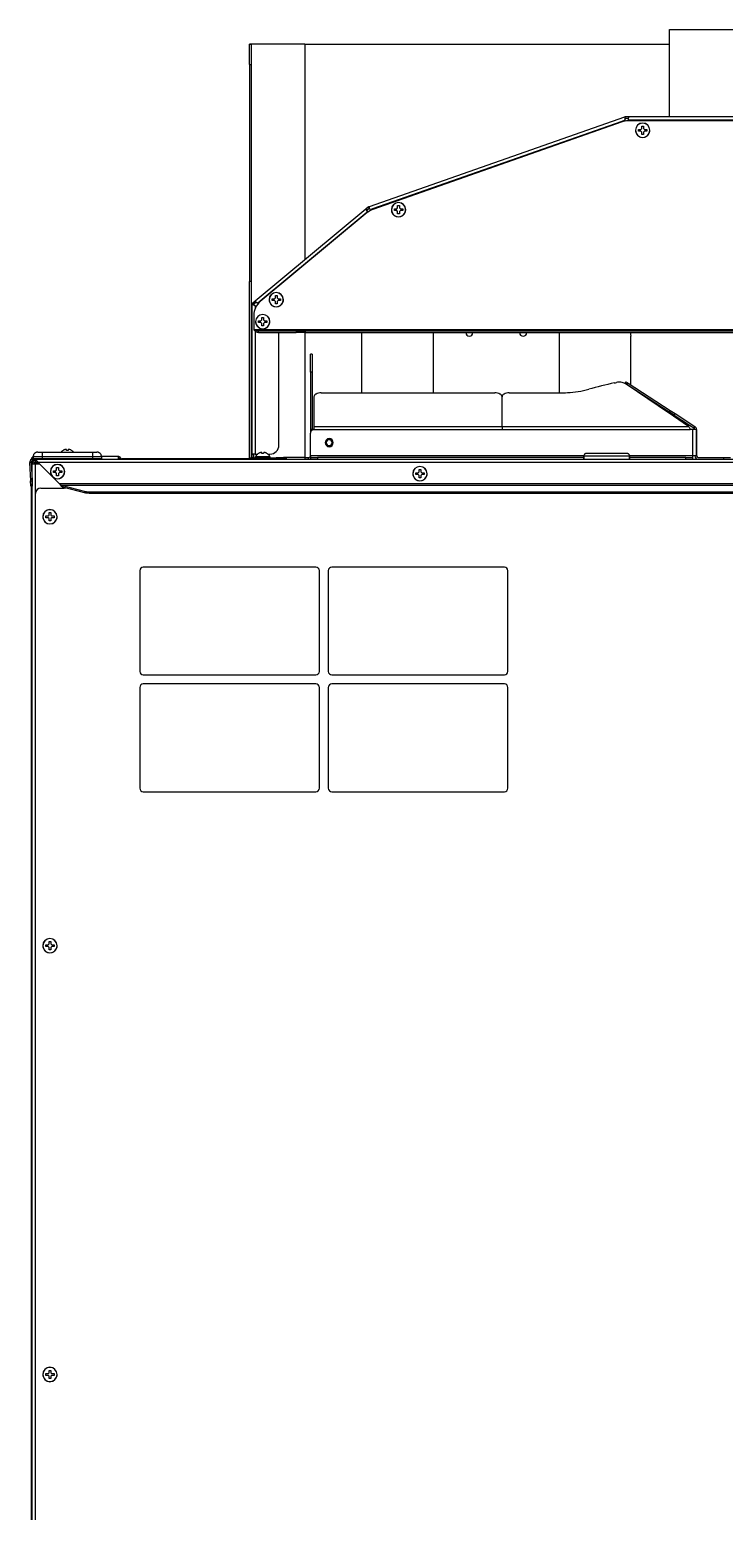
# Model space of a CAD drawing. Extents: x -1584 to 3730, y -1918 to 2655.
# Drawn here: x 2831 to 3218, y 400 to 1224 of the extents above; entities that cross this region are included whole.
import ezdxf

# ---------------------------------------------------------------- set-up
doc = ezdxf.new("R2010")
doc.units = 0
doc.header["$LTSCALE"] = 65.395
doc.layers.get('0').update_dxf_attribs({"linetype": 'CONTINUOUS'})
doc.layers.add('ASSI', color=7, linetype='CONTINUOUS')
doc.layers.add('GEOM', color=7, linetype='CONTINUOUS')

msp = doc.modelspace()

# ---------------------------------------------------------------- linework, layer by layer
at = {"linetype": 'CONTINUOUS'}
for p, q in [((3169.77, 1168.15), (3169.77, 1168.65)), ((3169.77, 1168.65), (3170.55, 1168.65)), ((3169.77, 1167.65), (3169.77, 1168.15)), ((3170.55, 1167.65), (3169.77, 1167.65)), ((3170.55, 1168.65), (3171.07, 1168.65)), ((3171.07, 1167.65), (3170.55, 1167.65)), ((3171.07, 1168.65), (3171.57, 1169.15)), ((3171.57, 1167.15), (3171.07, 1167.65)), ((3171.57, 1170.45), (3172.57, 1170.45)), ((3171.57, 1169.67), (3171.57, 1170.45)), ((3171.57, 1169.15), (3171.57, 1169.67)), ((3171.57, 1166.63), (3171.57, 1167.15)), ((3171.57, 1165.85), (3171.57, 1166.63)), ((3172.57, 1165.85), (3171.57, 1165.85)), ((3172.57, 1170.45), (3172.57, 1169.67)), ((3172.57, 1169.67), (3172.57, 1169.15)), ((3172.57, 1169.15), (3173.07, 1168.65)), ((3173.07, 1167.65), (3172.57, 1167.15)), ((3172.57, 1167.15), (3172.57, 1166.63)), ((3172.57, 1166.63), (3172.57, 1165.85)), ((3173.07, 1168.65), (3173.59, 1168.65)), ((3173.59, 1167.65), (3173.07, 1167.65)), ((3173.59, 1168.65), (3174.37, 1168.65)), ((3174.37, 1167.65), (3173.59, 1167.65)), ((3174.37, 1168.65), (3174.37, 1168.15)), ((3174.37, 1168.15), (3174.37, 1167.65)), ((3033.87, 1123.95), (3033.87, 1124.45)), ((3033.87, 1124.45), (3034.65, 1124.45)), ((3033.87, 1123.45), (3033.87, 1123.95)), ((3034.65, 1123.45), (3033.87, 1123.45)), ((3034.65, 1124.45), (3035.17, 1124.45)), ((3035.17, 1123.45), (3034.65, 1123.45)), ((3035.17, 1124.45), (3035.67, 1124.95)), ((3035.67, 1122.95), (3035.17, 1123.45)), ((3035.67, 1126.25), (3036.67, 1126.25)), ((3035.67, 1125.47), (3035.67, 1126.25)), ((3035.67, 1124.95), (3035.67, 1125.47)), ((3035.67, 1122.43), (3035.67, 1122.95)), ((3035.67, 1121.65), (3035.67, 1122.43)), ((3036.67, 1121.65), (3035.67, 1121.65)), ((3036.67, 1126.25), (3036.67, 1125.47)), ((3036.67, 1125.47), (3036.67, 1124.95)), ((3036.67, 1124.95), (3037.17, 1124.45)), ((3037.17, 1123.45), (3036.67, 1122.95)), ((3036.67, 1122.95), (3036.67, 1122.43)), ((3036.67, 1122.43), (3036.67, 1121.65)), ((3037.17, 1124.45), (3037.69, 1124.45)), ((3037.69, 1123.45), (3037.17, 1123.45)), ((3037.69, 1124.45), (3038.47, 1124.45)), ((3038.47, 1123.45), (3037.69, 1123.45)), ((3038.47, 1124.45), (3038.47, 1123.95)), ((3038.47, 1123.95), (3038.47, 1123.45)), ((2954.07, 1084.05), (2953.27, 1084.05)), ((2965.77, 1073.85), (2965.77, 1074.35)), ((2965.77, 1074.35), (2966.55, 1074.35)), ((2965.77, 1073.35), (2965.77, 1073.85)), ((2966.55, 1073.35), (2965.77, 1073.35)), ((2966.55, 1074.35), (2967.07, 1074.35)), ((2967.07, 1073.35), (2966.55, 1073.35)), ((2967.07, 1074.35), (2967.57, 1074.85)), ((2967.57, 1072.85), (2967.07, 1073.35)), ((2967.57, 1076.15), (2968.57, 1076.15)), ((2967.57, 1075.37), (2967.57, 1076.15)), ((2967.57, 1074.85), (2967.57, 1075.37)), ((2967.57, 1072.33), (2967.57, 1072.85)), ((2967.57, 1071.55), (2967.57, 1072.33)), ((2968.57, 1076.15), (2968.57, 1075.37)), ((2968.57, 1075.37), (2968.57, 1074.85)), ((2968.57, 1074.85), (2969.07, 1074.35)), ((2969.07, 1073.35), (2968.57, 1072.85)), ((2968.57, 1072.85), (2968.57, 1072.33)), ((2968.57, 1072.33), (2968.57, 1071.55)), ((2969.07, 1074.35), (2969.59, 1074.35)), ((2969.59, 1073.35), (2969.07, 1073.35)), ((2969.59, 1074.35), (2970.37, 1074.35)), ((2970.37, 1073.35), (2969.59, 1073.35)), ((2970.37, 1074.35), (2970.37, 1073.85)), ((2970.37, 1073.85), (2970.37, 1073.35)), ((2960.07, 1063.95), (2961.07, 1063.95)), ((2960.07, 1063.17), (2960.07, 1063.95)), ((2961.07, 1063.95), (2961.07, 1063.17)), ((2968.57, 1071.55), (2967.57, 1071.55)), ((2958.27, 1061.65), (2958.27, 1062.15)), ((2958.27, 1062.15), (2959.05, 1062.15)), ((2958.27, 1061.15), (2958.27, 1061.65)), ((2959.05, 1061.15), (2958.27, 1061.15)), ((2959.05, 1062.15), (2959.57, 1062.15)), ((2959.57, 1061.15), (2959.05, 1061.15)), ((2959.57, 1062.15), (2960.07, 1062.65)), ((2960.07, 1060.65), (2959.57, 1061.15)), ((2960.07, 1062.65), (2960.07, 1063.17)), ((2960.07, 1060.13), (2960.07, 1060.65)), ((2960.07, 1059.35), (2960.07, 1060.13)), ((2961.07, 1059.35), (2960.07, 1059.35)), ((2961.07, 1063.17), (2961.07, 1062.65)), ((2961.07, 1062.65), (2961.57, 1062.15)), ((2961.57, 1061.15), (2961.07, 1060.65)), ((2961.07, 1060.65), (2961.07, 1060.13)), ((2961.07, 1060.13), (2961.07, 1059.35)), ((2961.57, 1062.15), (2962.09, 1062.15)), ((2962.09, 1061.15), (2961.57, 1061.15)), ((2962.09, 1062.15), (2962.87, 1062.15)), ((2962.87, 1061.15), (2962.09, 1061.15)), ((2962.87, 1062.15), (2962.87, 1061.65)), ((2962.87, 1061.65), (2962.87, 1061.15)), ((2849.47, 989.99), (2849.47, 990.03)), ((2851.27, 989.99), (2851.27, 990.55)), ((2852.27, 990.55), (2852.27, 989.99)), ((2854.07, 990.03), (2854.07, 989.99)), ((2831.67, 982.55), (2832.08, 982.55)), ((2831.67, 982.55), (2831.67, 981.32)), ((2832.07, 982.35), (2832.07, 973.68)), ((2832.87, 982.35), (2832.07, 982.35)), ((2832.77, 986.55), (2832.79, 985.3)), ((2832.77, 986.55), (2832.87, 986.55)), ((2834.7, 985.3), (2832.79, 985.3)), ((2832.87, 986.55), (2835, 986.55)), ((2833.87, 982.35), (2832.87, 982.35)), ((2832.89, 982.55), (2833.47, 982.55)), ((2833.47, 982.55), (2833.47, 982.35)), ((2833.87, 984.15), (2833.87, 983.35)), ((2833.87, 984.15), (2834.14, 984.15)), ((2833.87, 983.35), (2835.44, 983.35)), ((2836.47, 982.35), (2833.87, 982.35)), ((2833.87, 982.35), (2833.87, -137.15)), ((2837.77, 985.3), (2834.7, 985.3)), ((2835, 986.55), (2835.04, 986.55)), ((2835.04, 986.55), (2837.77, 986.55)), ((2837.77, 986.55), (2837.77, 985.3)), ((2837.77, 986.55), (2865.77, 986.55)), ((2865.77, 985.3), (2837.77, 985.3)), ((2837.77, 985.05), (2837.77, 985.3)), ((2865.77, 986.55), (2868.5, 986.55)), ((2865.77, 986.55), (2865.77, 985.3)), ((2868.84, 985.3), (2865.77, 985.3)), ((2865.77, 985.05), (2865.77, 985.3)), ((2868.5, 986.55), (2868.55, 986.55)), ((2868.55, 986.55), (2870.68, 986.55)), ((2870.75, 985.3), (2868.84, 985.3)), ((2870.68, 986.55), (2870.77, 986.55)), ((2870.77, 986.55), (2870.75, 985.3)), ((2870.77, 986.59), (2870.77, 986.55)), ((2882.17, 985.05), (2882.17, 985.55)), ((2882.17, 985.55), (2953.27, 985.55)), ((2958.27, 988.29), (2958.27, 988.33)), ((2960.07, 988.29), (2960.07, 988.85)), ((2961.07, 988.85), (2961.07, 988.29)), ((2962.87, 988.33), (2962.87, 988.29)), ((2832.07, 973.09), (2832.07, -135.35)), ((2844.02, 978.2), (2844.02, 978.7)), ((2844.02, 978.7), (2844.3, 978.7)), ((2844.02, 977.7), (2844.02, 978.2)), ((2844.3, 977.7), (2844.02, 977.7)), ((2844.3, 978.7), (2844.8, 978.7)), ((2844.8, 977.7), (2844.3, 977.7)), ((2844.8, 978.7), (2845.32, 978.7)), ((2845.32, 977.7), (2844.8, 977.7)), ((2845.32, 978.7), (2845.82, 979.2)), ((2845.82, 977.2), (2845.32, 977.7)), ((2845.82, 980.5), (2846.82, 980.5)), ((2845.82, 980.22), (2845.82, 980.5)), ((2845.82, 979.72), (2845.82, 980.22)), ((2845.82, 979.2), (2845.82, 979.72)), ((2845.82, 976.68), (2845.82, 977.2)), ((2845.82, 976.18), (2845.82, 976.68)), ((2845.82, 975.9), (2845.82, 976.18)), ((2846.82, 975.9), (2845.82, 975.9)), ((2846.82, 980.5), (2846.82, 980.22)), ((2846.82, 980.22), (2846.82, 979.72)), ((2846.82, 979.72), (2846.82, 979.2)), ((2846.82, 979.2), (2847.32, 978.7)), ((2847.32, 977.7), (2846.82, 977.2)), ((2846.82, 977.2), (2846.82, 976.68)), ((2846.82, 976.68), (2846.82, 976.18)), ((2846.82, 976.18), (2846.82, 975.9)), ((2847.32, 978.7), (2847.84, 978.7)), ((2847.84, 977.7), (2847.32, 977.7)), ((2847.84, 978.7), (2848.34, 978.7)), ((2848.34, 977.7), (2847.84, 977.7)), ((2848.34, 978.7), (2848.62, 978.7)), ((2848.62, 977.7), (2848.34, 977.7)), ((2848.62, 978.7), (2848.62, 978.2)), ((2848.62, 978.2), (2848.62, 977.7)), ((3045.77, 977.05), (3045.77, 977.55)), ((3045.77, 977.55), (3046.55, 977.55)), ((3045.77, 976.55), (3045.77, 977.05)), ((3046.55, 976.55), (3045.77, 976.55)), ((3046.55, 977.55), (3047.07, 977.55)), ((3047.07, 976.55), (3046.55, 976.55)), ((3047.07, 977.55), (3047.57, 978.05)), ((3047.57, 976.05), (3047.07, 976.55)), ((3047.57, 979.35), (3048.57, 979.35)), ((3047.57, 978.57), (3047.57, 979.35)), ((3047.57, 978.05), (3047.57, 978.57)), ((3047.57, 975.53), (3047.57, 976.05)), ((3047.57, 974.75), (3047.57, 975.53)), ((3048.57, 974.75), (3047.57, 974.75)), ((3048.57, 979.35), (3048.57, 978.57)), ((3048.57, 978.57), (3048.57, 978.05)), ((3048.57, 978.05), (3049.07, 977.55)), ((3049.07, 976.55), (3048.57, 976.05)), ((3048.57, 976.05), (3048.57, 975.53)), ((3048.57, 975.53), (3048.57, 974.75)), ((3049.07, 977.55), (3049.59, 977.55)), ((3049.59, 976.55), (3049.07, 976.55)), ((3049.59, 977.55), (3050.37, 977.55)), ((3050.37, 976.55), (3049.59, 976.55)), ((3050.37, 977.55), (3050.37, 977.05)), ((3050.37, 977.05), (3050.37, 976.55)), ((2831.67, 970.06), (2831.67, -44.45)), ((2839.77, 953.05), (2839.77, 953.55)), ((2839.77, 953.55), (2840.55, 953.55)), ((2839.77, 952.55), (2839.77, 953.05)), ((2840.55, 952.55), (2839.77, 952.55)), ((2840.55, 953.55), (2841.07, 953.55)), ((2841.07, 952.55), (2840.55, 952.55)), ((2841.07, 953.55), (2841.57, 954.05)), ((2841.57, 952.05), (2841.07, 952.55)), ((2841.57, 955.35), (2842.57, 955.35)), ((2841.57, 954.57), (2841.57, 955.35)), ((2841.57, 954.05), (2841.57, 954.57)), ((2841.57, 951.53), (2841.57, 952.05)), ((2841.57, 950.75), (2841.57, 951.53)), ((2842.57, 950.75), (2841.57, 950.75)), ((2842.57, 955.35), (2842.57, 954.57)), ((2842.57, 954.57), (2842.57, 954.05)), ((2842.57, 954.05), (2843.07, 953.55)), ((2843.07, 952.55), (2842.57, 952.05)), ((2842.57, 952.05), (2842.57, 951.53)), ((2842.57, 951.53), (2842.57, 950.75)), ((2843.07, 953.55), (2843.59, 953.55)), ((2843.59, 952.55), (2843.07, 952.55)), ((2843.59, 953.55), (2844.37, 953.55)), ((2844.37, 952.55), (2843.59, 952.55)), ((2844.37, 953.55), (2844.37, 953.05)), ((2844.37, 953.05), (2844.37, 952.55)), ((2839.77, 714.35), (2839.77, 714.85)), ((2839.77, 714.85), (2840.55, 714.85)), ((2839.77, 713.85), (2839.77, 714.35)), ((2840.55, 713.85), (2839.77, 713.85)), ((2840.55, 714.85), (2841.07, 714.85)), ((2841.07, 713.85), (2840.55, 713.85)), ((2841.07, 714.85), (2841.57, 715.35)), ((2841.57, 713.35), (2841.07, 713.85)), ((2841.57, 716.65), (2842.57, 716.65)), ((2841.57, 715.87), (2841.57, 716.65)), ((2841.57, 715.35), (2841.57, 715.87)), ((2841.57, 712.83), (2841.57, 713.35)), ((2841.57, 712.05), (2841.57, 712.83)), ((2842.57, 712.05), (2841.57, 712.05)), ((2842.57, 716.65), (2842.57, 715.87)), ((2842.57, 715.87), (2842.57, 715.35)), ((2842.57, 715.35), (2843.07, 714.85)), ((2843.07, 713.85), (2842.57, 713.35)), ((2842.57, 713.35), (2842.57, 712.83)), ((2842.57, 712.83), (2842.57, 712.05)), ((2843.07, 714.85), (2843.59, 714.85)), ((2843.59, 713.85), (2843.07, 713.85)), ((2843.59, 714.85), (2844.37, 714.85)), ((2844.37, 713.85), (2843.59, 713.85)), ((2844.37, 714.85), (2844.37, 714.35)), ((2844.37, 714.35), (2844.37, 713.85)), ((2839.77, 475.75), (2839.77, 476.25)), ((2839.77, 476.25), (2840.55, 476.25)), ((2839.77, 475.25), (2839.77, 475.75)), ((2840.55, 475.25), (2839.77, 475.25)), ((2840.55, 476.25), (2841.07, 476.25)), ((2841.07, 475.25), (2840.55, 475.25)), ((2841.07, 476.25), (2841.57, 476.75)), ((2841.57, 474.75), (2841.07, 475.25)), ((2841.57, 478.05), (2842.57, 478.05)), ((2841.57, 477.27), (2841.57, 478.05)), ((2841.57, 476.75), (2841.57, 477.27)), ((2841.57, 474.23), (2841.57, 474.75)), ((2841.57, 473.45), (2841.57, 474.23)), ((2842.57, 473.45), (2841.57, 473.45)), ((2842.57, 478.05), (2842.57, 477.27)), ((2842.57, 477.27), (2842.57, 476.75)), ((2842.57, 476.75), (2843.07, 476.25)), ((2843.07, 475.25), (2842.57, 474.75)), ((2842.57, 474.75), (2842.57, 474.23)), ((2842.57, 474.23), (2842.57, 473.45)), ((2843.07, 476.25), (2843.59, 476.25)), ((2843.59, 475.25), (2843.07, 475.25)), ((2843.59, 476.25), (2844.37, 476.25)), ((2844.37, 475.25), (2843.59, 475.25)), ((2844.37, 476.25), (2844.37, 475.75)), ((2844.37, 475.75), (2844.37, 475.25))]:
    msp.add_line(p, q, dxfattribs=at)
for centre, radius, start, end in [((2851.97, 985.93), 4.8, 121.62011, 132.83458), ((2851.97, 985.93), 4.8, 121.37271, 121.62011), ((2851.96, 985.94), 4.75, 118.9687, 121.53408), ((2851.96, 985.95), 4.75, 118.00738, 118.96837), ((2851.95, 985.95), 4.75, 116.68125, 118.00741), ((2851.95, 985.95), 4.74, 115.54022, 116.6812), ((2851.95, 985.96), 4.74, 114.57218, 115.5402), ((2851.95, 985.96), 4.73, 113.31747, 114.5722), ((2851.95, 985.96), 4.73, 112.54738, 113.31738), ((2851.94, 985.97), 4.72, 111.00254, 112.54756), ((2851.94, 985.98), 4.72, 110.5181, 111.00225), ((2851.94, 985.99), 4.7, 108.46559, 110.51874), ((2851.93, 986.01), 4.68, 107.37727, 108.46505), ((2851.93, 986.02), 4.67, 106.39488, 107.37721), ((2851.92, 986.05), 4.64, 104.31758, 106.39637), ((2851.03, 988.56), 2.01, 95.2585, 97.27409), ((2851.02, 988.58), 1.98, 94.6009, 95.25576), ((2851.02, 988.59), 1.97, 93.21665, 94.6016), ((2851.02, 988.6), 1.96, 92.37652, 93.21587), ((2851.02, 988.61), 1.95, 91.15446, 92.37669), ((2851.02, 988.61), 1.95, 90.19954, 91.15407), ((2851.02, 988.61), 1.95, 89.07411, 90.19949), ((2851.02, 988.61), 1.95, 88.00369, 89.07382), ((2851.02, 988.6), 1.96, 86.97715, 88.00366), ((2851.02, 988.59), 1.97, 85.71404, 86.97664), ((2851.02, 988.58), 1.98, 84.86274, 85.71439), ((2851.02, 988.56), 2.01, 82.72561, 84.85983), ((2851.77, 986.23), 3.8, 82.43512, 97.56488), ((2852.53, 988.56), 2.01, 95.14015, 97.27441), ((2852.52, 988.58), 1.98, 94.28565, 95.13722), ((2852.52, 988.59), 1.97, 93.0233, 94.28602), ((2852.52, 988.6), 1.96, 91.99641, 93.02279), ((2852.52, 988.61), 1.95, 90.92611, 91.99638), ((2852.52, 988.61), 1.95, 89.80058, 90.92582), ((2852.52, 988.61), 1.95, 88.84587, 89.80052), ((2852.52, 988.61), 1.96, 87.62337, 88.84548), ((2852.52, 988.6), 1.96, 86.78409, 87.62352), ((2852.52, 988.59), 1.97, 85.39843, 86.78331), ((2852.52, 988.58), 1.98, 84.74422, 85.39912), ((2852.52, 988.56), 2.01, 82.72591, 84.7415), ((2851.62, 986.05), 4.64, 73.60363, 75.68242), ((2851.62, 986.02), 4.67, 72.62279, 73.60512), ((2851.61, 986.01), 4.68, 71.53495, 72.62273), ((2851.6, 985.99), 4.7, 69.48126, 71.53441), ((2851.6, 985.98), 4.72, 68.99775, 69.4819), ((2851.6, 985.97), 4.72, 67.45244, 68.99746), ((2851.6, 985.96), 4.73, 66.68262, 67.45262), ((2851.59, 985.96), 4.73, 65.4278, 66.68253), ((2851.59, 985.96), 4.74, 64.45979, 65.42782), ((2851.59, 985.95), 4.74, 63.3188, 64.45978), ((2851.59, 985.95), 4.75, 61.99259, 63.31875), ((2851.59, 985.95), 4.75, 61.03163, 61.99262), ((2851.58, 985.94), 4.75, 58.46592, 61.0313), ((2851.57, 985.93), 4.8, 58.37989, 58.62729), ((2851.57, 985.93), 4.8, 47.16542, 58.37989), ((2833.87, 982.35), 1.8, 90, 180), ((2833.04, 985.3), 0.25, 181, 203.2502), ((2833.04, 985.3), 0.25, 181, 203.25021), ((2833.04, 985.3), 0.25, 203.2502, 210.53854), ((2833.04, 985.3), 0.25, 203.25021, 210.53853), ((2833.04, 985.3), 0.25, 210.53854, 225.50041), ((2833.04, 985.3), 0.25, 210.53853, 225.50043), ((2833.04, 985.3), 0.25, 225.50041, 234.35492), ((2833.04, 985.3), 0.25, 225.50043, 234.3549), ((2833.87, 982.35), 1, 90, 180), ((2833.04, 985.3), 0.25, 234.35492, 247.75062), ((2833.04, 985.3), 0.25, 234.3549, 247.75065), ((2833.04, 985.3), 0.25, 247.75062, 270), ((2833.04, 985.3), 0.25, 247.75065, 270), ((2851.97, 985.93), 4.8, 136.8234, 139.18383), ((2851.97, 985.93), 4.8, 132.83458, 136.8234), ((2851.57, 985.93), 4.8, 43.1766, 47.16542), ((2851.57, 985.93), 4.8, 40.81617, 43.1766), ((2870.5, 985.3), 0.25, 270, 292.24938), ((2870.5, 985.3), 0.25, 270, 292.24935), ((2870.5, 985.3), 0.25, 292.24938, 305.63585), ((2870.5, 985.3), 0.25, 292.24935, 305.63587), ((2870.5, 985.3), 0.25, 305.63585, 314.49959), ((2870.5, 985.3), 0.25, 305.63587, 314.49957), ((2870.5, 985.3), 0.25, 314.49959, 329.43549), ((2870.5, 985.3), 0.25, 314.49957, 329.4355), ((2870.5, 985.3), 0.25, 329.43549, 336.7498), ((2870.5, 985.3), 0.25, 329.4355, 336.74979), ((2870.5, 985.3), 0.25, 336.7498, 359), ((2870.5, 985.3), 0.25, 336.74979, 359), ((2960.77, 984.23), 4.8, 136.8234, 149.69882), ((2960.77, 984.23), 4.8, 132.83458, 136.8234), ((2960.77, 984.23), 4.8, 121.62011, 132.83458), ((2960.77, 984.23), 4.8, 121.37271, 121.62011), ((2960.76, 984.24), 4.75, 118.9687, 121.53408), ((2960.76, 984.25), 4.75, 118.00738, 118.96837), ((2960.75, 984.25), 4.75, 116.68125, 118.00741), ((2960.75, 984.25), 4.74, 115.54022, 116.6812), ((2960.75, 984.26), 4.74, 114.57218, 115.5402), ((2960.75, 984.26), 4.73, 113.31746, 114.5722), ((2960.75, 984.26), 4.73, 112.54738, 113.31738), ((2960.74, 984.27), 4.72, 111.00254, 112.54756), ((2960.74, 984.28), 4.72, 110.5181, 111.00225), ((2960.74, 984.29), 4.7, 108.46559, 110.51874), ((2960.73, 984.31), 4.68, 107.37727, 108.46505), ((2960.73, 984.32), 4.67, 106.39488, 107.37721), ((2960.72, 984.35), 4.64, 104.31758, 106.39637), ((2959.83, 986.86), 2.01, 95.2585, 97.27409), ((2959.82, 986.88), 1.98, 94.6009, 95.25576), ((2959.82, 986.89), 1.97, 93.21665, 94.6016), ((2959.82, 986.9), 1.96, 92.37652, 93.21587), ((2959.82, 986.91), 1.95, 91.15446, 92.37669), ((2959.82, 986.91), 1.95, 90.19954, 91.15407), ((2959.82, 986.91), 1.95, 89.07411, 90.19949), ((2959.82, 986.91), 1.95, 88.00369, 89.07382), ((2959.82, 986.9), 1.96, 86.97715, 88.00366), ((2959.82, 986.89), 1.97, 85.71404, 86.97664), ((2959.82, 986.88), 1.98, 84.86274, 85.71439), ((2959.82, 986.86), 2.01, 82.72561, 84.85983), ((2960.57, 984.53), 3.8, 82.43512, 97.56488), ((2961.33, 986.86), 2.01, 95.14015, 97.27441), ((2961.32, 986.88), 1.98, 94.28565, 95.13722), ((2961.32, 986.89), 1.97, 93.0233, 94.28602), ((2961.32, 986.9), 1.96, 91.99641, 93.02279), ((2961.32, 986.91), 1.95, 90.92611, 91.99638), ((2961.32, 986.91), 1.95, 89.80058, 90.92582), ((2961.32, 986.91), 1.95, 88.84587, 89.80052), ((2961.32, 986.91), 1.96, 87.62337, 88.84548), ((2961.32, 986.9), 1.96, 86.78409, 87.62352), ((2961.32, 986.89), 1.97, 85.39843, 86.78331), ((2961.32, 986.88), 1.98, 84.74422, 85.39912), ((2961.32, 986.86), 2.01, 82.72591, 84.7415), ((2960.42, 984.35), 4.64, 73.60363, 75.68242), ((2960.42, 984.32), 4.67, 72.62279, 73.60512), ((2960.41, 984.31), 4.68, 71.53495, 72.62273), ((2960.4, 984.29), 4.7, 69.48126, 71.53441), ((2960.4, 984.28), 4.72, 68.99775, 69.4819), ((2960.4, 984.27), 4.72, 67.45244, 68.99746), ((2960.4, 984.26), 4.73, 66.68262, 67.45262), ((2960.39, 984.26), 4.73, 65.4278, 66.68253), ((2960.39, 984.26), 4.74, 64.45979, 65.42782), ((2960.39, 984.25), 4.74, 63.3188, 64.45978), ((2960.39, 984.25), 4.75, 61.99259, 63.31875), ((2960.39, 984.25), 4.75, 61.03163, 61.99262), ((2960.38, 984.24), 4.75, 58.46592, 61.0313), ((2960.37, 984.23), 4.8, 58.37989, 58.62729), ((2960.37, 984.23), 4.8, 47.16542, 58.37989), ((2960.37, 984.23), 4.8, 43.1766, 47.16542), ((2960.37, 984.23), 4.8, 30.30118, 43.1766)]:
    msp.add_arc(centre, radius, start, end, dxfattribs=at)
at = {"layer": 'ASSI', "linetype": 'CONTINUOUS'}
for p, q in [((3187.07, 1175.55), (3187.07, 1224.15)), ((3187.07, 1224.15), (3187.67, 1224.15)), ((3187.07, 1175.55), (3187.07, 1224.15)), ((3187.67, 1224.15), (3336.47, 1224.15)), ((2955.47, 985.85), (2956.97, 985.85)), ((2956.57, 986.25), (2956.57, 986.45)), ((2956.57, 986.45), (2956.57, 986.25)), ((2956.57, 986.45), (2964.57, 986.45)), ((2956.57, 986.25), (2964.57, 986.25)), ((2956.63, 986.65), (2964.52, 986.65)), ((2956.97, 985.85), (2957.04, 985.85)), ((2957.04, 985.85), (2959.98, 985.85)), ((2964.57, 986.25), (2964.57, 986.45)), ((2964.57, 986.45), (2964.57, 986.25)), ((3139.32, 985.05), (3139.32, 986.8)), ((3164.82, 985.05), (3164.82, 986.8))]:
    msp.add_line(p, q, dxfattribs=at)
for centre, radius, start, end in [((3172.07, 1168.15), 4, 0, 180), ((3172.07, 1168.15), 4, 0, 180), ((3172.07, 1168.15), 4, 0, 180), ((3172.07, 1168.15), 3.95, 0, 180), ((3172.07, 1168.15), 4, 180, 196.27284), ((3172.07, 1168.15), 4, 180, 196.30632), ((3172.07, 1168.15), 3.95, 180, 360), ((3172.07, 1168.15), 4, 196.27284, 343.72716), ((3172.07, 1168.15), 4, 196.30632, 343.69368), ((3172.07, 1168.15), 4, 343.72716, 360), ((3172.07, 1168.15), 4, 343.72716, 360), ((3172.07, 1168.15), 4, 343.69368, 360), ((3036.17, 1123.95), 4, 0, 180), ((3036.17, 1123.95), 4, 0, 180), ((3036.17, 1123.95), 4, 180, 196.27284), ((3036.17, 1123.95), 4, 180, 196.30632), ((3036.17, 1123.95), 3.95, 0, 180), ((3036.17, 1123.95), 3.95, 180, 360), ((3036.17, 1123.95), 4, 196.27284, 343.72716), ((3036.17, 1123.95), 4, 196.30632, 343.69368), ((3036.17, 1123.95), 4, 343.72716, 360), ((3036.17, 1123.95), 4, 343.72716, 360), ((3036.17, 1123.95), 4, 343.69368, 360), ((2968.07, 1073.85), 4, 0, 180), ((2968.07, 1073.85), 4, 0, 180), ((2968.07, 1073.85), 4, 0, 180), ((2968.07, 1073.85), 4, 180, 196.27284), ((2968.07, 1073.85), 4, 180, 196.30632), ((2968.07, 1073.85), 3.95, 0, 180), ((2968.07, 1073.85), 3.95, 180, 360), ((2968.07, 1073.85), 4, 196.27284, 343.72716), ((2968.07, 1073.85), 4, 196.30632, 343.69368), ((2968.07, 1073.85), 4, 343.72716, 360), ((2968.07, 1073.85), 4, 343.72716, 360), ((2968.07, 1073.85), 4, 343.69368, 360), ((2960.57, 1061.65), 4, 0, 180), ((2960.57, 1061.65), 4, 0, 180), ((2960.57, 1061.65), 4, 0, 180), ((2960.57, 1061.65), 3.95, 0, 180), ((2960.57, 1061.65), 4, 180, 196.27284), ((2960.57, 1061.65), 4, 180, 196.27284), ((2960.57, 1061.65), 4, 180, 196.30632), ((2960.57, 1061.65), 3.95, 180, 360), ((2960.57, 1061.65), 4, 196.27284, 343.72716), ((2960.57, 1061.65), 4, 196.30632, 343.69368), ((2960.57, 1061.65), 4, 343.72716, 360), ((2960.57, 1061.65), 4, 343.69368, 360), ((3075.57, 1055.55), 2, 180, 360), ((3105.57, 1055.55), 2, 180, 360), ((2851.97, 985.93), 4.8, 121.59707, 132.84891), ((2851.97, 985.93), 4.8, 121.37271, 121.59707), ((2851.57, 985.93), 4.8, 58.40293, 58.62729), ((2851.57, 985.93), 4.8, 47.15109, 58.40293), ((2997.57, 994.3), 2.25, 0, 180), ((2997.57, 994.3), 2.25, 180, 360), ((2997.57, 994.3), 1.65, 0, 180), ((2997.57, 994.3), 1.65, 180, 360), ((2846.32, 978.2), 4, 0, 180), ((2846.32, 978.2), 4, 0, 180), ((2846.32, 978.2), 3.95, 0, 180), ((2851.97, 985.93), 4.8, 136.80727, 139.39925), ((2851.97, 985.93), 4.8, 132.84891, 136.80727), ((2851.57, 985.93), 4.8, 43.19273, 47.15109), ((2851.57, 985.93), 4.8, 40.60075, 43.19273), ((2956.97, 986.45), 0.4, 166.52407, 180), ((2956.97, 986.45), 0.4, 166.54155, 180), ((2956.97, 986.25), 0.4, 180, 206.92162), ((2956.97, 986.25), 0.4, 180, 207.07806), ((2956.97, 986.45), 0.4, 163.17475, 166.52407), ((2956.97, 986.45), 0.4, 163.15726, 166.54155), ((2956.97, 986.45), 0.4, 149.69882, 163.17475), ((2956.97, 986.45), 0.4, 149.69882, 163.15726), ((2956.97, 986.25), 0.4, 206.92162, 215.07207), ((2956.97, 986.25), 0.4, 207.07806, 214.92822), ((2960.77, 984.23), 4.8, 136.80727, 149.69882), ((2956.97, 986.25), 0.4, 215.07207, 234.92793), ((2956.97, 986.25), 0.4, 214.92822, 235.07178), ((2956.97, 986.25), 0.4, 234.92793, 243.07838), ((2956.97, 986.25), 0.4, 235.07178, 242.92194), ((2956.97, 986.25), 0.4, 243.07838, 270), ((2956.97, 986.25), 0.4, 242.92194, 270), ((2960.77, 984.23), 4.8, 132.84891, 136.80727), ((2960.77, 984.23), 4.8, 121.59707, 132.84891), ((2960.77, 984.23), 4.8, 121.37271, 121.59707), ((2960.37, 984.23), 4.8, 58.40293, 58.62729), ((2960.37, 984.23), 4.8, 47.15109, 58.40293), ((2960.37, 984.23), 4.8, 43.19273, 47.15109), ((2960.37, 984.23), 4.8, 30.30118, 43.19273), ((2964.17, 986.25), 0.4, 270, 296.92162), ((2964.17, 986.25), 0.4, 270, 297.07806), ((2964.17, 986.25), 0.4, 296.92162, 305.07207), ((2964.17, 986.25), 0.4, 297.07806, 304.92822), ((2964.17, 986.25), 0.4, 305.07207, 324.92793), ((2964.17, 986.25), 0.4, 304.92822, 325.07178), ((2964.17, 986.25), 0.4, 324.92793, 333.07838), ((2964.17, 986.25), 0.4, 325.07178, 332.92194), ((2964.17, 986.45), 0.4, 16.82525, 30.30118), ((2964.17, 986.45), 0.4, 16.84274, 30.30118), ((2964.17, 986.25), 0.4, 333.07838, 360), ((2964.17, 986.25), 0.4, 332.92194, 360), ((2964.17, 986.45), 0.4, 13.47593, 16.82525), ((2964.17, 986.45), 0.4, 13.45845, 16.84274), ((2964.17, 986.45), 0.4, 0, 13.47593), ((2964.17, 986.45), 0.4, 0, 13.45845), ((2846.32, 978.2), 4, 180, 196.27284), ((2846.32, 978.2), 4, 180, 196.27284), ((2846.32, 978.2), 4, 180, 196.30632), ((2846.32, 978.2), 3.95, 180, 360), ((2846.32, 978.2), 4, 196.27284, 343.72716), ((2846.32, 978.2), 4, 196.27284, 343.72716), ((2846.32, 978.2), 4, 196.30632, 343.69368), ((2846.32, 978.2), 4, 343.72716, 360), ((2846.32, 978.2), 4, 343.72716, 360), ((2846.32, 978.2), 4, 343.69368, 360), ((3048.07, 977.05), 4, 0, 180), ((3048.07, 977.05), 4, 0, 180), ((3048.07, 977.05), 4, 180, 196.27284), ((3048.07, 977.05), 4, 180, 196.27284), ((3048.07, 977.05), 4, 180, 196.30632), ((3048.07, 977.05), 3.95, 0, 180), ((3048.07, 977.05), 3.95, 180, 360), ((3048.07, 977.05), 4, 196.27284, 343.72716), ((3048.07, 977.05), 4, 196.27284, 343.72716), ((3048.07, 977.05), 4, 196.30632, 343.69368), ((3048.07, 977.05), 4, 343.72716, 360), ((3048.07, 977.05), 4, 343.72716, 360), ((3048.07, 977.05), 4, 343.69368, 360), ((2842.07, 953.05), 4, 0, 180), ((2842.07, 953.05), 4, 0, 180), ((2842.07, 953.05), 4, 0, 180), ((2842.07, 953.05), 3.95, 0, 180), ((2842.07, 953.05), 4, 180, 196.27284), ((2842.07, 953.05), 4, 180, 196.30632), ((2842.07, 953.05), 3.95, 180, 360), ((2842.07, 953.05), 4, 196.27284, 343.72716), ((2842.07, 953.05), 4, 196.30632, 343.69368), ((2842.07, 953.05), 4, 343.72716, 360), ((2842.07, 953.05), 4, 343.72716, 360), ((2842.07, 953.05), 4, 343.69368, 360), ((2842.07, 714.35), 4, 0, 180), ((2842.07, 714.35), 4, 0, 180), ((2842.07, 714.35), 3.95, 0, 180), ((2842.07, 714.35), 4, 180, 196.27284), ((2842.07, 714.35), 4, 180, 196.30632), ((2842.07, 714.35), 3.95, 180, 360), ((2842.07, 714.35), 4, 196.27284, 343.72716), ((2842.07, 714.35), 4, 196.30632, 343.69368), ((2842.07, 714.35), 4, 343.72716, 360), ((2842.07, 714.35), 4, 343.72716, 360), ((2842.07, 714.35), 4, 343.69368, 360), ((2842.07, 475.75), 4, 0, 180), ((2842.07, 475.75), 4, 0, 180), ((2842.07, 475.75), 4, 0, 180), ((2842.07, 475.75), 3.95, 0, 180), ((2842.07, 475.75), 4, 180, 196.27284), ((2842.07, 475.75), 4, 180, 196.30632), ((2842.07, 475.75), 3.95, 180, 360), ((2842.07, 475.75), 4, 196.27284, 343.72716), ((2842.07, 475.75), 4, 196.30632, 343.69368), ((2842.07, 475.75), 4, 343.72716, 360), ((2842.07, 475.75), 4, 343.72716, 360), ((2842.07, 475.75), 4, 343.69368, 360)]:
    msp.add_arc(centre, radius, start, end, dxfattribs=at)
at = {"layer": 'GEOM', "linetype": 'CONTINUOUS'}
for p, q in [((2953.27, 1204.75), (2953.27, 1216.05)), ((2953.27, 1216.05), (2954.07, 1216.05)), ((2954.07, 1216.05), (2953.27, 1216.05)), ((2954.07, 1216.05), (2954.07, 1204.75)), ((2984.07, 1216.05), (2954.07, 1216.05)), ((2984.07, 1216.05), (3187.07, 1216.05)), ((2984.07, 1216.05), (2984.07, 1096.06)), ((2953.27, 1204.75), (2953.27, 1084.05)), ((2953.27, 1204.75), (2954.07, 1204.75)), ((2954.07, 1204.75), (2954.07, 1084.05)), ((3161.93, 1175.5), (3019.72, 1125.6)), ((3160.55, 1173.11), (3021.65, 1124.37)), ((3160.66, 1172.79), (3021.77, 1124.05)), ((3162.19, 1173.68), (3160.55, 1173.11)), ((3161.93, 1175.5), (3162.1, 1175)), ((3162.1, 1175), (3162.19, 1174.74)), ((3162.19, 1174.74), (3162.19, 1174.74)), ((3162.19, 1174.74), (3162.29, 1174.47)), ((3162.19, 1173.17), (3162.19, 1173.68)), ((3162.22, 1175.55), (3162.22, 1174.75)), ((3164.22, 1175.55), (3162.22, 1175.55)), ((3164.22, 1174.75), (3162.22, 1174.75)), ((3360.17, 1173.35), (3163.97, 1173.35)), ((3164.22, 1175.55), (3164.22, 1175.02)), ((3359.92, 1175.55), (3164.22, 1175.55)), ((3359.92, 1175.55), (3164.22, 1175.55)), ((3164.22, 1174.75), (3164.22, 1175.02)), ((3164.22, 1173.75), (3164.22, 1174.75)), ((3164.22, 1173.35), (3164.22, 1173.75)), ((3359.92, 1173.75), (3164.22, 1173.75)), ((3017.91, 1124.17), (2956.43, 1073.1)), ((3017.91, 1124.17), (2956.43, 1073.1)), ((3018.6, 1122.4), (2959.1, 1072.97)), ((3018.69, 1122.3), (2959.18, 1072.86)), ((3019.45, 1125.45), (3017.91, 1124.17)), ((3017.91, 1124.17), (3018.25, 1123.76)), ((3018.25, 1123.76), (3018.42, 1123.55)), ((3019.96, 1124.83), (3018.42, 1123.55)), ((3018.42, 1123.55), (3018.61, 1123.33)), ((3018.77, 1122.55), (3018.6, 1122.4)), ((3018.82, 1122.4), (3018.77, 1122.55)), ((3019.45, 1125.45), (3019.8, 1125.02)), ((3019.72, 1125.6), (3019.9, 1125.11)), ((3019.8, 1125.02), (3019.96, 1124.83)), ((3019.99, 1124.85), (3019.9, 1125.11)), ((3020.32, 1123.91), (3019.99, 1124.85)), ((3021.65, 1124.37), (3020.32, 1123.91)), ((3020.32, 1123.91), (3020.47, 1123.47)), ((2953.27, 985.85), (2953.27, 1084.05)), ((2954.07, 1084.05), (2954.07, 985.85)), ((2956.43, 1073.1), (2954.9, 1071.82)), ((2956.95, 1072.48), (2955.41, 1071.2)), ((2956.43, 1073.1), (2956.77, 1072.69)), ((2956.77, 1072.69), (2956.95, 1072.48)), ((2956.95, 1072.48), (2957.13, 1072.26)), ((2959.1, 1072.97), (2957.86, 1071.95)), ((2957.86, 1071.95), (2958.19, 1071.76)), ((2954.57, 1071.13), (2955.1, 1071.13)), ((2954.57, 1071.13), (2954.57, 987.95)), ((2954.9, 1071.82), (2955.41, 1071.2)), ((2955.1, 1071.13), (2955.37, 1071.13)), ((2955.37, 1071.13), (2955.66, 1071.13)), ((2955.57, 1065.17), (2955.57, 1057.05)), ((2956.99, 1070.18), (2956.37, 1070.54)), ((2956.37, 1070.54), (2956.37, 1068.86)), ((2958.17, 1057.05), (2955.57, 1057.05)), ((2956.37, 1056.36), (2956.37, 987.95)), ((2979.23, 1057.05), (2958.17, 1057.05)), ((2958.17, 1055.55), (2958.17, 1056.55)), ((2958.17, 1056.55), (2979.23, 1056.55)), ((2958.17, 1055.55), (2979.23, 1055.55)), ((2969.57, 992.95), (2969.57, 1055.55)), ((2984.23, 1057.05), (2979.23, 1057.05)), ((2979.23, 1056.55), (2979.23, 1055.55)), ((2979.23, 1056.55), (2984.23, 1056.55)), ((2984.23, 1055.55), (2979.23, 1055.55)), ((2984.07, 1055.55), (2984.07, 986.05)), ((3539.91, 1057.05), (2984.23, 1057.05)), ((2984.23, 1056.55), (2984.23, 1055.55)), ((2984.23, 1056.55), (3539.91, 1056.55)), ((2984.23, 1055.55), (3539.91, 1055.55)), ((3055.47, 1055.55), (3055.47, 1022)), ((3125.67, 1055.55), (3125.67, 1022)), ((3015.72, 1022), (3015.72, 1053.55)), ((3165.42, 1053.55), (3165.42, 1053.55)), ((3165.42, 1026.54), (3165.42, 1053.55)), ((3165.42, 1053.55), (3165.42, 1053.55)), ((2988.07, 1043.55), (2987.07, 1043.55)), ((2987.07, 1033.55), (2987.07, 1043.55)), ((2988.07, 1043.55), (2988.07, 1033.55)), ((2988.07, 1033.55), (2987.07, 1033.55)), ((2987.07, 1033.55), (2987.07, 1001.55)), ((2988.07, 1033.55), (2988.07, 1001.55)), ((3162.22, 1027.18), (3162.18, 1027.2)), ((3163.37, 1026.4), (3162.22, 1027.18)), ((3162.34, 1027.35), (3162.88, 1028.19)), ((3162.9, 1026.99), (3162.34, 1027.35)), ((3162.88, 1028.19), (3164.05, 1027.43)), ((3163.5, 1026.6), (3162.9, 1026.99)), ((3186.53, 1010.83), (3163.37, 1026.4)), ((3163.5, 1026.6), (3164.05, 1027.43)), ((3163.5, 1026.6), (3186.91, 1011.4)), ((3164.05, 1027.43), (3187.45, 1012.23)), ((3165.42, 1025.02), (3165.42, 1025.35)), ((2989.07, 1019.82), (2989.07, 1003.33)), ((2993.07, 1022), (3055.07, 1022)), ((3055.07, 1022), (3056.07, 1022)), ((3056.07, 1022), (3089.81, 1022)), ((3093.81, 1018.98), (3093.81, 1019.82)), ((3093.81, 1018.98), (3093.81, 1019.82)), ((3093.81, 1003.33), (3093.81, 1018.98)), ((3093.81, 1003.33), (3093.81, 1018.98)), ((3097.81, 1022), (3125.07, 1022)), ((3125.07, 1022), (3126.07, 1022)), ((3189.23, 1009.01), (3186.53, 1010.83)), ((3186.91, 1011.4), (3187.45, 1012.23)), ((3189.64, 1009.62), (3186.91, 1011.4)), ((3187.45, 1012.23), (3190.19, 1010.46)), ((3197.67, 1003.33), (3189.23, 1009.01)), ((3189.64, 1009.62), (3190.19, 1010.46)), ((3189.64, 1009.62), (3198.16, 1004.09)), ((3190.19, 1010.46), (3201.16, 1003.33)), ((2987.9, 1001.55), (2987.07, 1001.55)), ((2987.07, 1001.55), (2987.07, 999.55)), ((2987.07, 987.05), (2987.07, 999.55)), ((2988.07, 1001.55), (2987.9, 1001.55)), ((2989.07, 1001.55), (2988.07, 1001.55)), ((2989.07, 1003.33), (2989.07, 1001.66)), ((2989.07, 1003.33), (3093.81, 1003.33)), ((2989.07, 1001.55), (2989.07, 1001.66)), ((2989.07, 1001.66), (3093.81, 1001.66)), ((3093.81, 1003.33), (3093.81, 1001.66)), ((3093.81, 1003.33), (3093.81, 1002.89)), ((3093.81, 1003.33), (3197.67, 1003.33)), ((3093.81, 1002.89), (3093.81, 1002.31)), ((3093.81, 1002.31), (3093.81, 1001.66)), ((3093.81, 1001.66), (3198.55, 1001.66)), ((3198.16, 1004.09), (3200.62, 1002.5)), ((3198.55, 1001.66), (3198.55, 1001.55)), ((3200.07, 1001.55), (3198.55, 1001.55)), ((3200.69, 1001.55), (3200.07, 1001.55)), ((3200.07, 987.05), (3200.07, 1001.55)), ((3201.16, 1003.33), (3200.62, 1002.5)), ((3201.07, 1001.55), (3200.69, 1001.55)), ((3201.07, 1001.55), (3201.07, 1001.66)), ((3202.07, 1001.66), (3201.07, 1001.66)), ((3201.69, 1001.55), (3201.07, 1001.55)), ((3201.97, 1001.55), (3201.69, 1001.55)), ((3202.07, 1001.55), (3201.97, 1001.55)), ((3202.07, 1001.55), (3202.07, 1001.66)), ((3202.07, 1001.55), (3202.07, 987.05)), ((3202.07, 987.05), (3202.07, 1001.55)), ((2831.57, 983.2), (2830.77, 983.16)), ((2830.77, 983.16), (2831.3, 973.05)), ((2831.57, 983.2), (2832.1, 973.09)), ((2831.68, 983.2), (2831.67, 982.55)), ((2831.69, 983.72), (2831.68, 983.2)), ((2831.71, 984.83), (2831.72, 985.08)), ((2831.72, 985.08), (2831.72, 985.08)), ((2832.57, 984.25), (2832.57, 985.05)), ((2833.57, 985.05), (2832.57, 985.05)), ((2833.57, 984.25), (2832.57, 984.25)), ((2832.77, 986.59), (2832.77, 986.55)), ((2832.77, 986.59), (2832.87, 986.59)), ((2832.87, 986.59), (2834.99, 986.59)), ((2833.45, 984.22), (2833.44, 984.25)), ((2833.57, 982.55), (2833.47, 982.55)), ((2833.47, 982.55), (2833.57, 982.55)), ((2833.57, 985.05), (2833.57, 984.25)), ((2833.57, 985.05), (3690.57, 985.05)), ((2833.57, 984.25), (2833.57, 984.12)), ((2833.57, 983.3), (2833.57, 983.25)), ((2833.57, 983.25), (2833.57, 982.35)), ((2833.57, 983.25), (2834.27, 983.25)), ((2834.27, 983.35), (2834.27, 982.35)), ((2834.77, 983.35), (2834.77, 982.35)), ((2834.99, 986.59), (2835.04, 986.59)), ((2835.04, 986.59), (2837.77, 986.59)), ((2835.27, 989.05), (2837.77, 989.05)), ((2847.39, 971.43), (2835.57, 983.25)), ((3688.57, 983.25), (2835.57, 983.25)), ((2837.77, 989.05), (2865.77, 989.05)), ((2837.77, 989.05), (2865.77, 989.05)), ((2837.77, 989.05), (2837.77, 986.59)), ((2837.77, 986.59), (2865.77, 986.59)), ((2837.77, 986.59), (2837.77, 986.55)), ((2865.77, 989.05), (2868.27, 989.05)), ((2865.77, 989.05), (2865.77, 986.59)), ((2865.77, 986.59), (2865.77, 986.55)), ((2865.77, 986.59), (2868.5, 986.59)), ((2868.5, 986.59), (2868.55, 986.59)), ((2868.55, 986.59), (2870.67, 986.59)), ((2870.67, 986.59), (2870.77, 986.59)), ((2870.77, 986.59), (2870.77, 986.55)), ((2880.13, 986.55), (2870.77, 986.55)), ((2880.13, 986.55), (2880.14, 985.61)), ((2881.63, 985.08), (2881.63, 985.05)), ((2881.63, 985.08), (2881.63, 985.08)), ((2881.63, 985.08), (2881.63, 985.05)), ((2953.27, 985.85), (2953.27, 985.05)), ((2953.27, 985.05), (2953.27, 985.85)), ((2953.27, 985.85), (2954.07, 985.85)), ((2954.57, 987.95), (2955.1, 987.95)), ((2954.57, 987.95), (2954.57, 985.95)), ((2955.37, 985.95), (2954.57, 985.95)), ((2956.37, 987.95), (2955.1, 987.95)), ((2955.37, 987.95), (2955.37, 985.95)), ((2956.37, 987.95), (2957.75, 987.95)), ((2959.98, 985.85), (2961.91, 985.85)), ((2961.91, 985.85), (2964.74, 985.85)), ((2961.91, 985.05), (2961.91, 985.85)), ((2963.39, 987.95), (2964.57, 987.95)), ((2964.74, 985.85), (2972.4, 985.85)), ((2964.74, 985.05), (2964.74, 985.85)), ((2968.07, 986.05), (2968.07, 985.85)), ((2968.07, 986.05), (2972.07, 986.05)), ((2972.07, 986.05), (2972.07, 985.85)), ((2984.13, 986.05), (2972.07, 986.05)), ((2972.4, 985.85), (2973.57, 985.85)), ((2972.4, 985.85), (2972.4, 985.05)), ((2973.57, 985.85), (2973.57, 985.05)), ((2984.13, 985.05), (2984.13, 986.05)), ((2984.13, 986.05), (2986.07, 986.05)), ((2986.07, 985.05), (2986.07, 986.05)), ((2987.07, 987.05), (2987.07, 986.05)), ((3139.32, 987.05), (2987.07, 987.05)), ((2987.07, 986.05), (2987.07, 985.05)), ((2987.07, 986.05), (2991.07, 986.05)), ((2991.07, 986.05), (2991.07, 985.05)), ((3139.32, 986.05), (2991.07, 986.05)), ((3139.32, 986.8), (3139.32, 985.05)), ((3164.82, 986.8), (3139.32, 986.8)), ((3163.32, 988.3), (3140.82, 988.3)), ((3200.07, 987.05), (3164.82, 987.05)), ((3164.82, 986.8), (3164.82, 985.05)), ((3196.07, 986.05), (3164.82, 986.05)), ((3196.07, 985.05), (3196.07, 986.05)), ((3196.07, 986.05), (3200.07, 986.05)), ((3201.07, 987.05), (3200.07, 987.05)), ((3200.07, 986.05), (3200.07, 987.05)), ((3200.07, 985.05), (3200.07, 986.05)), ((3201.69, 987.05), (3201.07, 987.05)), ((3202.07, 987.05), (3201.69, 987.05)), ((3203.07, 986.05), (3217.07, 986.05)), ((3217.07, 986.05), (3217.07, 985.05)), ((3217.07, 986.05), (3221.07, 986.05)), ((2831.3, 973.05), (2832.1, 973.09)), ((2831.46, 970.05), (2831.3, 973.05)), ((2832.1, 973.09), (2832.26, 970.09)), ((2831.46, 970.05), (2832.07, 970.08)), ((2831.46, 970.05), (2832.07, 970.08)), ((2834.07, 289.85), (2834.07, 966.05)), ((2837.07, 969.05), (2850.04, 969.05)), ((3676.75, 971.43), (2847.39, 971.43)), ((2849.06, 970.47), (2849.06, 969.69)), ((2849.06, 970.47), (2861.8, 967.17)), ((3675.09, 970.47), (2849.06, 970.47)), ((2849.06, 969.69), (2861.8, 966.4)), ((2861.8, 966.4), (2861.8, 967.17)), ((2863.92, 966.17), (2863.92, 966.94)), ((2863.92, 966.94), (3660.22, 966.94)), ((2863.92, 966.17), (3660.22, 966.17)), ((2990.07, 925.05), (2894.07, 925.05)), ((3095.07, 925.05), (2999.07, 925.05)), ((2892.07, 923.05), (2892.07, 867.05)), ((2992.07, 867.05), (2992.07, 923.05)), ((2997.07, 923.05), (2997.07, 867.05)), ((3097.07, 867.05), (3097.07, 923.05)), ((2892.07, 858.05), (2892.07, 802.05)), ((2894.07, 865.05), (2990.07, 865.05)), ((2990.07, 860.05), (2894.07, 860.05)), ((2992.07, 802.05), (2992.07, 858.05)), ((2997.07, 858.05), (2997.07, 802.05)), ((2999.07, 865.05), (3095.07, 865.05)), ((3095.07, 860.05), (2999.07, 860.05)), ((3097.07, 802.05), (3097.07, 858.05)), ((2894.07, 800.05), (2990.07, 800.05)), ((2999.07, 800.05), (3095.07, 800.05))]:
    msp.add_line(p, q, dxfattribs=at)
for centre, radius, start, end in [((3163.97, 1163.35), 10, 90, 109.3367), ((3162.22, 1174.65), 0.9, 90, 109.33481), ((3162.22, 1174.65), 0.1, 90, 109.33481), ((3025.08, 1114.61), 10, 109.3367, 129.71842), ((3020.02, 1124.75), 0.9, 109.33481, 129.71876), ((3020.02, 1124.75), 0.1, 109.33481, 129.71876), ((2965.57, 1065.17), 10, 129.71842, 180), ((2955.47, 1071.13), 0.9, 129.71876, 180), ((2955.47, 1071.13), 0.1, 129.71876, 180), ((2977.83, 1055.55), 37.94, 356.97818, 359.99962), ((3202.84, 1055.55), 37.47, 180.00235, 180.41179), ((3203.4, 1055.55), 38.03, 180.40675, 183.01071), ((3229.58, 700.64), 335.03, 102.64064, 105.13632), ((3137.41, 1111.59), 86.13, 282.64572, 283.45924), ((2989.07, 999.55), 2, 120.35556, 180), ((2989.07, 999.55), 2, 90, 120.35556), ((3200.07, 1001.66), 1, 0, 57), ((3200.07, 1001.66), 2, 0, 57), ((2964.57, 992.95), 5, 270, 360), ((2832.57, 983.25), 1.8, 90, 183), ((2832.57, 983.25), 1, 90, 183), ((2833.22, 985.05), 1.5, 107.62677, 179.00035), ((2833.22, 985.05), 1.5, 158.79755, 179), ((2833.22, 985.05), 1.5, 152.20726, 158.79755), ((2833.22, 985.05), 1.5, 138.18928, 152.20726), ((2833.22, 985.05), 1.5, 130.8406, 138.18928), ((2833.22, 985.05), 1.5, 116.80892, 130.8406), ((2833.22, 985.05), 1.5, 110.22971, 116.80892), ((2833.22, 985.05), 1.5, 107.32871, 110.22971), ((2833.17, 983.64), 1.98, 101.34285, 102.20703), ((2833.22, 985.05), 1.5, 106.814, 107.62677), ((2835.27, 986.55), 2.5, 164.16666, 179), ((2835.27, 986.55), 2.5, 164.16666, 179), ((2835.27, 986.55), 2.5, 159.24496, 164.16666), ((2835.27, 986.55), 2.5, 159.24496, 164.16666), ((2835.27, 986.55), 2.5, 149.33332, 159.24496), ((2835.27, 986.55), 2.5, 149.33332, 159.24496), ((2835.27, 986.55), 2.5, 143.01001, 149.33332), ((2835.27, 986.55), 2.5, 143.01001, 149.33332), ((2835.27, 986.55), 2.5, 134.49998, 143.01001), ((2835.27, 986.55), 2.5, 134.49998, 143.01001), ((2857.32, 990.41), 24.66, 194.54212, 194.81591), ((2835.27, 986.55), 2.5, 127.94445, 134.49998), ((2835.27, 986.55), 2.5, 127.94445, 134.49998), ((2835.27, 986.55), 2.5, 119.66664, 127.94445), ((2835.27, 986.55), 2.5, 119.66663, 127.94445), ((2835.27, 986.55), 2.5, 113.24098, 119.66664), ((2835.27, 986.55), 2.5, 113.24098, 119.66663), ((2835.27, 986.55), 2.5, 104.83329, 113.24098), ((2835.27, 986.55), 2.5, 104.83329, 113.24098), ((2835.27, 986.55), 2.5, 90, 104.83329), ((2835.27, 986.55), 2.5, 90, 104.83329), ((2868.27, 986.55), 2.5, 75.1667, 90), ((2868.27, 986.55), 2.5, 75.1667, 90), ((2868.27, 986.55), 2.5, 66.89672, 75.1667), ((2868.27, 986.55), 2.5, 66.89672, 75.1667), ((2868.27, 986.55), 2.5, 60.33336, 66.89672), ((2868.27, 986.55), 2.5, 60.33336, 66.89672), ((2868.27, 986.55), 2.5, 51.80835, 60.33336), ((2868.27, 986.55), 2.5, 51.80835, 60.33336), ((2868.27, 986.55), 2.5, 45.50002, 51.80835), ((2868.27, 986.55), 2.5, 45.50002, 51.80835), ((2868.27, 986.55), 2.5, 36.50254, 45.50002), ((2868.27, 986.55), 2.5, 36.50254, 45.50002), ((2868.27, 986.55), 2.5, 30.66668, 36.50254), ((2868.27, 986.55), 2.5, 30.66668, 36.50254), ((2868.27, 986.55), 2.5, 20.49458, 30.66668), ((2868.27, 986.55), 2.5, 20.49458, 30.66668), ((2868.27, 986.55), 2.5, 15.83334, 20.49458), ((2868.27, 986.55), 2.5, 15.83334, 20.49458), ((2868.27, 986.55), 2.5, 1, 15.83334), ((2868.27, 986.55), 2.5, 1, 15.83334), ((2880.13, 985.05), 1.5, 0.9998, 90), ((2880.13, 985.05), 1.5, 69.68751, 89.999), ((2880.13, 985.05), 1.5, 63.27259, 69.68751), ((2880.13, 985.05), 1.5, 49.09753, 63.27259), ((2880.13, 985.05), 1.5, 41.90194, 49.09753), ((2880.13, 985.05), 1.5, 27.72689, 41.90194), ((2880.13, 985.05), 1.5, 21.31177, 27.72689), ((2880.13, 985.05), 1.5, 0.99998, 21.31177), ((2954.87, 985.85), 1.6, 180, 210), ((2954.87, 985.85), 0.8, 180, 270), ((2955.47, 985.95), 0.9, 180, 246.86889), ((2964.53, 981.59), 10.06, 154.87593, 159.4352), ((2955.47, 985.95), 0.9, 246.86889, 270), ((2955.47, 985.95), 0.1, 180, 244.5746), ((2955.47, 985.95), 0.1, 244.5746, 270), ((2974.47, 976.72), 17.12, 147.78747, 150.89956), ((2986.07, 987.05), 1, 270, 315), ((2986.07, 987.05), 2, 270, 292.5), ((2986.07, 987.05), 1, 315, 337.5), ((2986.07, 987.05), 2, 292.5, 300.59889), ((3140.82, 986.8), 1.5, 149.91466, 180), ((3140.82, 986.8), 1.5, 154.28571, 180), ((3140.82, 986.8), 1.5, 141.42857, 154.28571), ((3140.82, 986.8), 1.5, 141.42857, 149.91466), ((3140.82, 986.8), 1.5, 136.7416, 141.42857), ((3140.82, 986.8), 1.5, 136.7416, 141.42857), ((3140.82, 986.8), 1.5, 128.57142, 136.7416), ((3140.82, 986.8), 1.5, 128.57142, 136.7416), ((3140.82, 986.8), 1.5, 123.64617, 128.57142), ((3140.82, 986.8), 1.5, 123.64617, 128.57142), ((3140.82, 986.8), 1.5, 115.71428, 123.64617), ((3140.82, 986.8), 1.5, 115.71428, 123.64617), ((3140.82, 986.8), 1.5, 110.59088, 115.71428), ((3140.82, 986.8), 1.5, 110.59088, 115.71428), ((3140.82, 986.8), 1.5, 102.85714, 110.59088), ((3140.82, 986.8), 1.5, 102.85714, 110.59088), ((3140.82, 986.8), 1.5, 90, 102.85714), ((3140.82, 986.8), 1.5, 90, 102.85714), ((3163.32, 986.8), 1.5, 77.14286, 90), ((3163.32, 986.8), 1.5, 77.14286, 90), ((3163.32, 986.8), 1.5, 69.40912, 77.14286), ((3163.32, 986.8), 1.5, 69.40912, 77.14286), ((3163.32, 986.8), 1.5, 64.28572, 69.40912), ((3163.32, 986.8), 1.5, 64.28572, 69.40912), ((3163.32, 986.8), 1.5, 56.35383, 64.28572), ((3163.32, 986.8), 1.5, 56.35383, 64.28572), ((3163.32, 986.8), 1.5, 51.42858, 56.35383), ((3163.32, 986.8), 1.5, 51.42858, 56.35383), ((3163.32, 986.8), 1.5, 43.2584, 51.42858), ((3163.32, 986.8), 1.5, 43.2584, 51.42858), ((3163.32, 986.8), 1.5, 38.57143, 43.2584), ((3163.32, 986.8), 1.5, 38.57143, 43.2584), ((3163.32, 986.8), 1.5, 0, 38.57143), ((3163.32, 986.8), 1.5, 0, 38.57143), ((3203.07, 987.05), 2, 180, 270), ((3203.07, 987.05), 1, 180, 270), ((2837.07, 966.05), 3, 90, 180), ((2850.04, 972.05), 3, 270, 287.93963), ((2894.07, 923.05), 2, 90, 180), ((2990.07, 923.05), 2, 0, 90), ((2999.07, 923.05), 2, 90, 180), ((3095.07, 923.05), 2, 0, 90), ((2894.07, 867.05), 2, 180, 270), ((2990.07, 867.05), 2, 270, 360), ((2999.07, 867.05), 2, 180, 270), ((3095.07, 867.05), 2, 270, 360), ((2894.07, 858.05), 2, 90, 180), ((2990.07, 858.05), 2, 0, 90), ((2999.07, 858.05), 2, 90, 180), ((3095.07, 858.05), 2, 0, 90), ((2894.07, 802.05), 2, 180, 270), ((2990.07, 802.05), 2, 270, 360), ((2999.07, 802.05), 2, 180, 270), ((3095.07, 802.05), 2, 270, 360)]:
    msp.add_arc(centre, radius, start, end, dxfattribs=at)
for points, knots in [([(3162.1, 1175), (3162.1, 1174.8), (3162.13, 1174.36), (3162.17, 1173.92), (3162.19, 1173.68)], [0, 0, 0, 0, 0.461731, 1, 1, 1, 1]), ([(3162.29, 1174.47), (3162.26, 1174.35), (3162.22, 1174.09), (3162.2, 1173.82), (3162.19, 1173.68)], [0, 0, 0, 0, 0.466979, 1, 1, 1, 1]), ([(3018.25, 1123.76), (3018.31, 1123.57), (3018.49, 1123.16), (3018.67, 1122.76), (3018.77, 1122.55)], [0, 0, 0, 0, 0.462058, 1, 1, 1, 1]), ([(3018.61, 1123.33), (3018.62, 1123.2), (3018.67, 1122.94), (3018.74, 1122.68), (3018.77, 1122.55)], [0, 0, 0, 0, 0.467755, 1, 1, 1, 1]), ([(2956.77, 1072.69), (2956.95, 1072.59), (2957.31, 1072.34), (2957.67, 1072.09), (2957.86, 1071.95)], [0, 0, 0, 0, 0.461936, 1, 1, 1, 1]), ([(2957.13, 1072.26), (2957.25, 1072.22), (2957.5, 1072.12), (2957.74, 1072.01), (2957.86, 1071.95)], [0, 0, 0, 0, 0.467469, 1, 1, 1, 1]), ([(2955.1, 1071.13), (2955.29, 1071.02), (2955.71, 1070.82), (2956.14, 1070.64), (2956.37, 1070.54)], [0, 0, 0, 0, 0.466, 1, 1, 1, 1]), ([(2955.66, 1071.13), (2955.76, 1071.02), (2956, 1070.82), (2956.24, 1070.64), (2956.37, 1070.54)], [0, 0, 0, 0, 0.475547, 1, 1, 1, 1]), ([(2957.3, 1055.75), (2957.15, 1055.82), (2956.52, 1056.18), (2955.99, 1056.67), (2955.57, 1057.05)], [0, 0, 0, 0, 0.227699, 1, 1, 1, 1]), ([(2958.17, 1056.55), (2957.95, 1056.55), (2957.07, 1056.6), (2956.21, 1056.86), (2955.57, 1057.05)], [0, 0, 0, 0, 0.245228, 1, 1, 1, 1]), ([(2958.17, 1055.55), (2957.95, 1055.55), (2957.65, 1055.61), (2957.37, 1055.72), (2957.3, 1055.75)], [0, 0, 0, 0, 0.738786, 1, 1, 1, 1]), ([(3126.07, 1022), (3127.45, 1022), (3132.85, 1022.17), (3138.23, 1023), (3142.1, 1024.05)], [0, 0, 0, 0, 0.256132, 1, 1, 1, 1]), ([(3162.18, 1027.2), (3161.88, 1027.4), (3161.17, 1027.73), (3159.58, 1028.08), (3158.29, 1028.02), (3157.46, 1027.83)], [0, 0, 0, 0, 0.221808, 0.47422, 1, 1, 1, 1]), ([(2993.07, 1022), (2992.56, 1022), (2991.58, 1021.9), (2990.46, 1021.51), (2989.75, 1021.06), (2989.27, 1020.59), (2989.07, 1020.11), (2989.07, 1019.82)], [0, 0, 0, 0, 0.31216, 0.59205, 0.713089, 0.820054, 1, 1, 1, 1]), ([(3093.81, 1019.82), (3093.81, 1020.11), (3093.61, 1020.59), (3093.13, 1021.06), (3092.42, 1021.51), (3091.3, 1021.9), (3090.32, 1022), (3089.81, 1022)], [0, 0, 0, 0, 0.179946, 0.286911, 0.40795, 0.68784, 1, 1, 1, 1]), ([(3097.81, 1022), (3097.3, 1022), (3096.32, 1021.9), (3095.19, 1021.51), (3094.49, 1021.06), (3094.01, 1020.59), (3093.81, 1020.11), (3093.81, 1019.82)], [0, 0, 0, 0, 0.31216, 0.59205, 0.713089, 0.820054, 1, 1, 1, 1]), ([(3197.67, 1003.33), (3197.84, 1003.11), (3198.15, 1002.55), (3198.4, 1001.98), (3198.55, 1001.66)], [0, 0, 0, 0, 0.446108, 1, 1, 1, 1]), ([(2831.78, 984.88), (2831.85, 985.05), (2832.15, 985.37), (2832.54, 985.52), (2832.75, 985.57)], [0, 0, 0, 0, 0.461704, 1, 1, 1, 1]), ([(2832.79, 983.8), (2832.73, 983.83), (2832.51, 983.94), (2832.29, 984.06), (2832.13, 984.15)], [0, 0, 0, 0, 0.275839, 1, 1, 1, 1]), ([(2834.82, 984.25), (2834.72, 984.37), (2834.53, 984.58), (2834.22, 984.84), (2833.9, 985.01), (2833.68, 985.05), (2833.57, 985.05)], [0, 0, 0, 0, 0.299316, 0.562871, 0.792344, 1, 1, 1, 1]), ([(2835.57, 983.25), (2835.41, 983.38), (2835.09, 983.63), (2834.59, 983.96), (2834.09, 984.19), (2833.74, 984.25), (2833.57, 984.25)], [0, 0, 0, 0, 0.276594, 0.538425, 0.777824, 1, 1, 1, 1]), ([(2835.57, 983.25), (2835.51, 983.34), (2835.27, 983.68), (2835.02, 984.02), (2834.82, 984.25)], [0, 0, 0, 0, 0.259105, 1, 1, 1, 1]), ([(2880.14, 985.61), (2880.14, 985.57), (2880.13, 985.38), (2880.11, 985.2), (2880.08, 985.05)], [0, 0, 0, 0, 0.232192, 1, 1, 1, 1]), ([(2881.46, 985.06), (2881.33, 985.24), (2880.9, 985.53), (2880.4, 985.62), (2880.14, 985.61)], [0, 0, 0, 0, 0.466112, 1, 1, 1, 1]), ([(2954.99, 985.21), (2954.94, 985.2), (2954.76, 985.19), (2954.59, 985.17), (2954.47, 985.15)], [0, 0, 0, 0, 0.287905, 1, 1, 1, 1]), ([(2955.47, 985.05), (2955.47, 985.13), (2955.47, 985.4), (2955.47, 985.67), (2955.47, 985.85)], [0, 0, 0, 0, 0.313571, 1, 1, 1, 1]), ([(2847.39, 971.43), (2847.53, 971.24), (2847.79, 970.86), (2848.2, 970.35), (2848.6, 969.94), (2848.91, 969.75), (2849.06, 969.69)], [0, 0, 0, 0, 0.292551, 0.565053, 0.802291, 1, 1, 1, 1]), ([(2847.39, 971.43), (2847.53, 971.32), (2847.8, 971.11), (2848.33, 970.74), (2848.76, 970.53), (2849.06, 970.47)], [0, 0, 0, 0, 0.271397, 0.53242, 1, 1, 1, 1]), ([(2861.8, 967.17), (2862.12, 967.09), (2862.82, 966.98), (2863.54, 966.94), (2863.92, 966.94)], [0, 0, 0, 0, 0.462136, 1, 1, 1, 1]), ([(2863.92, 966.17), (2863.54, 966.17), (2862.82, 966.2), (2862.12, 966.31), (2861.8, 966.4)], [0, 0, 0, 0, 0.537864, 1, 1, 1, 1])]:
    msp.add_open_spline(points, degree=3, knots=knots, dxfattribs=at)

doc.saveas('drawing.dxf')
